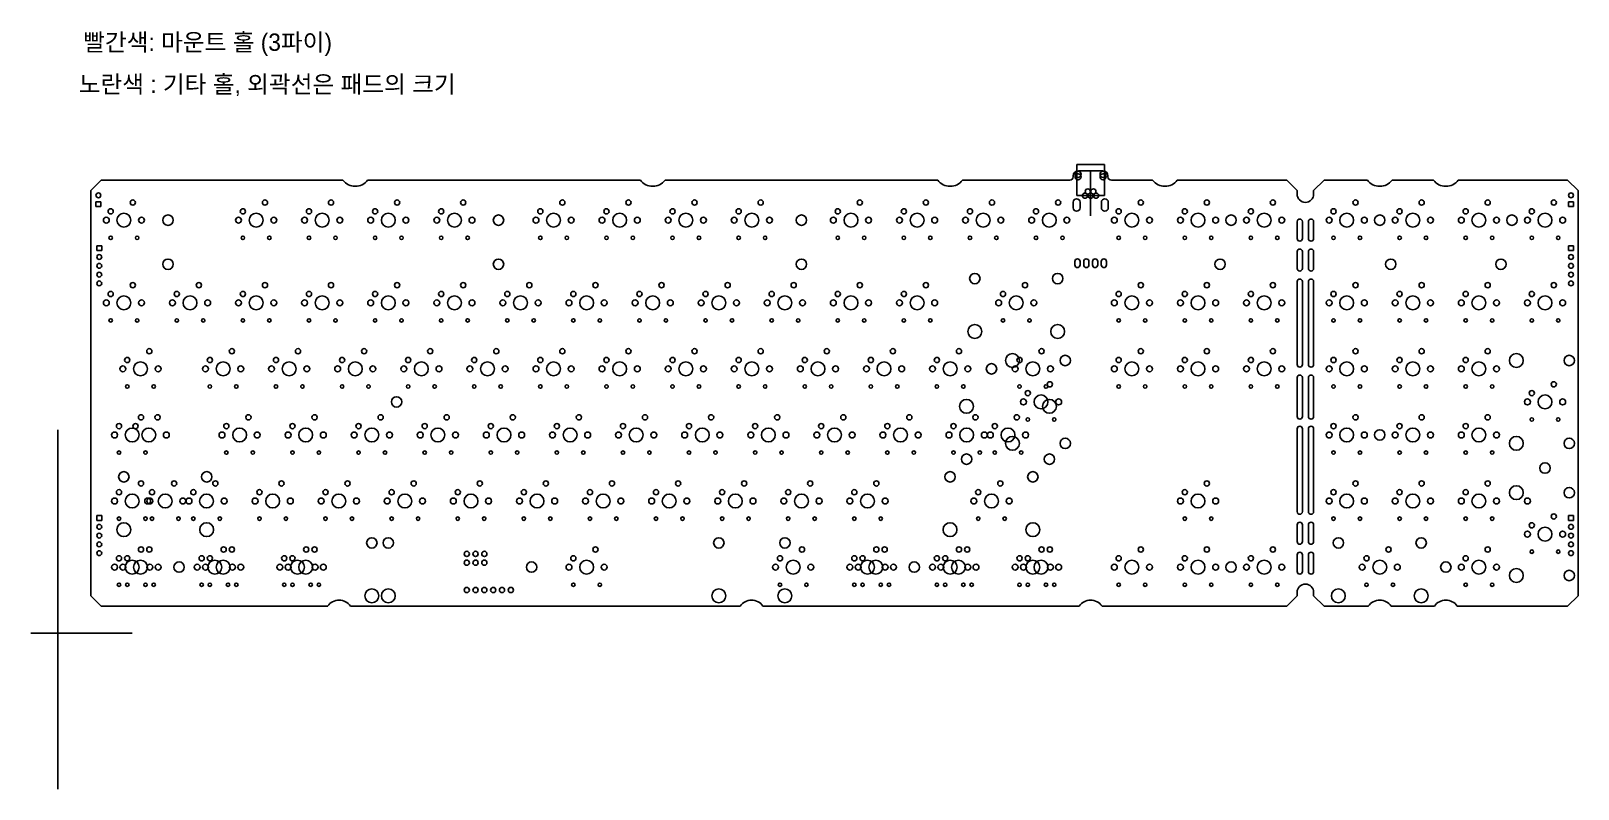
# Model space of a CAD drawing. Header units: millimetres. Extents: x 5 to 451, y -29 to 189.
import ezdxf

# ---------------------------------------------------------------- set-up
doc = ezdxf.new("R2010")
doc.units = ezdxf.units.MM
doc.layers.add('기판1.5t', color=102, linetype='Continuous')
doc.styles.get("Standard").update_dxf_attribs({"font": 'arial.ttf'})

msp = doc.modelspace()

# ---------------------------------------------------------------- linework, layer by layer
at = {"color": 0}
for p, q in [((306.69, 150.61), (314.69, 150.61)), ((306.69, 141.61), (306.69, 150.61)), ((314.69, 141.61), (314.69, 150.61)), ((306.69, 141.61), (314.69, 141.61))]:
    msp.add_line(p, q, dxfattribs=at)
at = {"color": 2}
for p, q in [((25.42, 139.86), (24.02, 139.86)), ((24.02, 139.86), (24.02, 138.46)), ((24.02, 138.46), (25.42, 138.46)), ((25.42, 138.46), (25.42, 139.86)), ((449.85, 139.86), (448.45, 139.86)), ((448.45, 139.86), (448.45, 138.46)), ((448.45, 138.46), (449.85, 138.46)), ((449.85, 138.46), (449.85, 139.86)), ((370.22, 134.1), (370.22, 129.25)), ((371.72, 134.1), (371.72, 129.25)), ((373.47, 134.1), (373.47, 129.25)), ((374.97, 134.1), (374.97, 129.25)), ((25.67, 127.16), (24.27, 127.16)), ((24.27, 127.16), (24.27, 125.76)), ((24.27, 125.76), (25.67, 125.76)), ((25.67, 125.76), (25.67, 127.16)), ((370.22, 125.46), (370.22, 120.61)), ((371.72, 125.46), (371.72, 120.61)), ((373.47, 125.46), (373.47, 120.61)), ((374.97, 125.46), (374.97, 120.61)), ((449.85, 127.16), (448.45, 127.16)), ((448.45, 127.16), (448.45, 125.76)), ((448.45, 125.76), (449.85, 125.76)), ((449.85, 125.76), (449.85, 127.16)), ((370.22, 116.82), (370.22, 92.92)), ((371.72, 116.82), (371.72, 92.92)), ((373.47, 116.82), (373.47, 92.92)), ((374.97, 116.82), (374.97, 92.92)), ((370.22, 89.14), (370.22, 77.94)), ((371.72, 89.14), (371.72, 77.94)), ((373.47, 89.14), (373.47, 77.94)), ((374.97, 89.14), (374.97, 77.94)), ((370.22, 74.41), (370.22, 50.51)), ((371.72, 74.41), (371.72, 50.51)), ((373.47, 74.41), (373.47, 50.51)), ((374.97, 74.41), (374.97, 50.51)), ((25.67, 49.39), (24.27, 49.39)), ((24.27, 49.39), (24.27, 47.99)), ((25.67, 47.99), (25.67, 49.39)), ((449.85, 49.39), (448.45, 49.39)), ((448.45, 49.39), (448.45, 47.99)), ((449.85, 47.99), (449.85, 49.39)), ((24.27, 47.99), (25.67, 47.99)), ((370.22, 46.72), (370.22, 41.87)), ((371.72, 46.72), (371.72, 41.87)), ((373.47, 46.72), (373.47, 41.87)), ((374.97, 46.72), (374.97, 41.87)), ((448.45, 47.99), (449.85, 47.99)), ((370.22, 38.08), (370.22, 33.23)), ((371.72, 38.08), (371.72, 33.23)), ((373.47, 38.08), (373.47, 33.23)), ((374.97, 38.08), (374.97, 33.23))]:
    msp.add_line(p, q, dxfattribs=at)
for p, q in [((13.03, 74.05), (13.03, -29.46)), ((34.47, 15.47), (5.28, 15.47))]:
    msp.add_line(p, q)
for centre, radius in [((307.09, 147.76), 0.88), ((307.09, 147.03), 0.88), ((314.29, 147.76), 0.88), ((314.29, 147.03), 0.88), ((309.89, 142.81), 0.75), ((311.49, 142.81), 0.75), ((309.09, 141.61), 0.75), ((310.69, 141.61), 0.75), ((312.29, 141.61), 0.75)]:
    msp.add_circle(centre, radius)
for centre in [(24.72, 141.7), (449.15, 141.7), (24.97, 123.92), (24.97, 121.38), (449.15, 123.92), (449.15, 121.38), (24.97, 118.84), (24.97, 116.3), (449.15, 118.84), (449.15, 116.3), (24.97, 46.15), (449.15, 46.15), (24.97, 43.61), (24.97, 41.07), (449.15, 43.61), (449.15, 41.07), (24.97, 38.53), (449.15, 38.53)]:
    msp.add_circle(centre, 0.7, dxfattribs=at)
for centre, start, end in [((370.97, 134.1), 0, 180), ((374.22, 134.1), 0, 180), ((370.97, 129.25), 180, 0), ((370.97, 125.46), 0, 180), ((374.22, 129.25), 180, 0), ((374.22, 125.46), 0, 180), ((370.97, 120.61), 180, 0), ((374.22, 120.61), 180, 0), ((370.97, 116.82), 0, 180), ((374.22, 116.82), 0, 180), ((370.97, 92.92), 180, 0), ((370.97, 89.14), 0, 180), ((374.22, 92.92), 180, 0), ((374.22, 89.14), 0, 180), ((370.97, 77.94), 180, 0), ((374.22, 77.94), 180, 0), ((370.97, 74.41), 0, 180), ((374.22, 74.41), 0, 180), ((370.97, 50.51), 180, 0), ((374.22, 50.51), 180, 0), ((370.97, 46.72), 0, 180), ((374.22, 46.72), 0, 180), ((370.97, 41.87), 180, 0), ((374.22, 41.87), 180, 0), ((370.97, 38.08), 0, 180), ((374.22, 38.08), 0, 180), ((370.97, 33.23), 180, 0), ((374.22, 33.23), 180, 0)]:
    msp.add_arc(centre, 0.75, start, end, dxfattribs=at)
at = {"layer": '기판1.5t'}
for p, q in [((305.69, 147.28), (305.69, 147.05)), ((314.19, 148.78), (307.19, 148.78)), ((310.69, 148.78), (310.69, 135.81)), ((315.69, 147.28), (315.69, 147.05)), ((22.56, 143.05), (25.56, 146.05)), ((22.56, 143.05), (22.56, 26.26)), ((95.2, 146.05), (25.56, 146.05)), ((180.92, 146.05), (102.32, 146.05)), ((266.65, 146.05), (188.05, 146.05)), ((304.69, 146.05), (273.77, 146.05)), ((328.56, 146.05), (316.69, 146.05)), ((335.68, 146.05), (367.22, 146.05)), ((367.22, 146.05), (370.22, 143.05)), ((370.22, 143.05), (370.22, 142.05)), ((374.98, 143.05), (377.98, 146.05)), ((374.98, 143.05), (374.98, 142.05)), ((377.98, 146.05), (390.47, 146.05)), ((409.52, 146.05), (397.6, 146.05)), ((448.18, 146.05), (416.65, 146.05)), ((448.18, 146.05), (451.18, 143.05)), ((451.18, 143.05), (451.18, 26.26)), ((370.22, 27.26), (370.22, 26.26)), ((374.98, 26.26), (374.98, 27.26)), ((22.56, 26.26), (25.56, 23.26)), ((25.56, 23.26), (90.8, 23.26)), ((97.38, 23.26), (209.67, 23.26)), ((216.26, 23.26), (307.4, 23.26)), ((313.98, 23.26), (367.22, 23.26)), ((370.22, 26.26), (367.22, 23.26)), ((374.98, 26.26), (377.98, 23.26)), ((377.98, 23.26), (390.74, 23.26)), ((397.33, 23.26), (409.79, 23.26)), ((416.38, 23.26), (448.18, 23.26)), ((451.18, 26.26), (448.18, 23.26))]:
    msp.add_line(p, q, dxfattribs=at)
at = {"layer": '기판1.5t', "color": 2}
for p, q in [((305.66, 138.11), (305.66, 139.71)), ((307.66, 139.71), (307.66, 138.11)), ((313.79, 138.11), (313.79, 139.71)), ((315.79, 139.71), (315.79, 138.11)), ((306.16, 121.62), (306.16, 122.62)), ((307.66, 122.62), (307.66, 121.62)), ((308.7, 121.62), (308.7, 122.62)), ((310.2, 122.62), (310.2, 121.62)), ((311.24, 121.62), (311.24, 122.62)), ((312.74, 122.62), (312.74, 121.62)), ((313.78, 121.62), (313.78, 122.62)), ((315.28, 122.62), (315.28, 121.62))]:
    msp.add_line(p, q, dxfattribs=at)
at = {"layer": '기판1.5t'}
for centre, radius in [((34.62, 139.61), 0.75), ((72.72, 139.61), 0.75), ((91.77, 139.61), 0.75), ((110.82, 139.61), 0.75), ((129.87, 139.61), 0.75), ((158.45, 139.61), 0.75), ((177.5, 139.61), 0.75), ((196.55, 139.61), 0.75), ((215.6, 139.61), 0.75), ((244.17, 139.61), 0.75), ((263.22, 139.61), 0.75), ((282.27, 139.61), 0.75), ((301.32, 139.61), 0.75), ((325.14, 139.61), 0.75), ((344.19, 139.61), 0.75), ((363.24, 139.61), 0.75), ((387.05, 139.61), 0.75), ((406.1, 139.61), 0.75), ((425.15, 139.61), 0.75), ((444.2, 139.61), 0.75), ((27, 134.53), 0.85), ((28.27, 137.07), 0.75), ((32.08, 134.53), 2), ((37.16, 134.53), 0.85), ((65.1, 134.53), 0.85), ((66.37, 137.07), 0.75), ((70.18, 134.53), 2), ((75.26, 134.53), 0.85), ((84.15, 134.53), 0.85), ((85.42, 137.07), 0.75), ((89.23, 134.53), 2), ((94.31, 134.53), 0.85), ((103.2, 134.53), 0.85), ((104.47, 137.07), 0.75), ((108.28, 134.53), 2), ((113.36, 134.53), 0.85), ((122.25, 134.53), 0.85), ((123.52, 137.07), 0.75), ((127.33, 134.53), 2), ((132.41, 134.53), 0.85), ((150.83, 134.53), 0.85), ((152.1, 137.07), 0.75), ((155.91, 134.53), 2), ((160.99, 134.53), 0.85), ((169.88, 134.53), 0.85), ((171.15, 137.07), 0.75), ((174.96, 134.53), 2), ((180.04, 134.53), 0.85), ((188.93, 134.53), 0.85), ((190.2, 137.07), 0.75), ((194.01, 134.53), 2), ((199.09, 134.53), 0.85), ((207.98, 134.53), 0.85), ((209.25, 137.07), 0.75), ((213.06, 134.53), 2), ((218.14, 134.53), 0.85), ((236.55, 134.53), 0.85), ((237.82, 137.07), 0.75), ((241.63, 134.53), 2), ((246.71, 134.53), 0.85), ((255.6, 134.53), 0.85), ((256.87, 137.07), 0.75), ((260.68, 134.53), 2), ((265.76, 134.53), 0.85), ((274.65, 134.53), 0.85), ((275.92, 137.07), 0.75), ((279.73, 134.53), 2), ((284.81, 134.53), 0.85), ((293.7, 134.53), 0.85), ((294.97, 137.07), 0.75), ((298.78, 134.53), 2), ((303.86, 134.53), 0.85), ((317.52, 134.53), 0.85), ((318.79, 137.07), 0.75), ((322.6, 134.53), 2), ((327.68, 134.53), 0.85), ((336.57, 134.53), 0.85), ((337.84, 137.07), 0.75), ((341.65, 134.53), 2), ((346.73, 134.53), 0.85), ((355.62, 134.53), 0.85), ((356.89, 137.07), 0.75), ((360.7, 134.53), 2), ((365.78, 134.53), 0.85), ((379.43, 134.53), 0.85), ((380.7, 137.07), 0.75), ((384.51, 134.53), 2), ((389.59, 134.53), 0.85), ((398.48, 134.53), 0.85), ((399.75, 137.07), 0.75), ((403.56, 134.53), 2), ((408.64, 134.53), 0.85), ((417.53, 134.53), 0.85), ((418.8, 137.07), 0.75), ((422.61, 134.53), 2), ((427.69, 134.53), 0.85), ((436.58, 134.53), 0.85), ((437.85, 137.07), 0.75), ((441.66, 134.53), 2), ((446.74, 134.53), 0.85), ((28.27, 129.45), 0.5), ((35.89, 129.45), 0.5), ((66.37, 129.45), 0.5), ((73.99, 129.45), 0.5), ((85.42, 129.45), 0.5), ((93.04, 129.45), 0.5), ((104.47, 129.45), 0.5), ((112.09, 129.45), 0.5), ((123.52, 129.45), 0.5), ((131.14, 129.45), 0.5), ((152.1, 129.45), 0.5), ((159.72, 129.45), 0.5), ((171.15, 129.45), 0.5), ((178.77, 129.45), 0.5), ((190.2, 129.45), 0.5), ((197.82, 129.45), 0.5), ((209.25, 129.45), 0.5), ((216.87, 129.45), 0.5), ((237.82, 129.45), 0.5), ((245.44, 129.45), 0.5), ((256.87, 129.45), 0.5), ((264.49, 129.45), 0.5), ((275.92, 129.45), 0.5), ((283.54, 129.45), 0.5), ((294.97, 129.45), 0.5), ((302.59, 129.45), 0.5), ((318.79, 129.45), 0.5), ((326.41, 129.45), 0.5), ((337.84, 129.45), 0.5), ((345.46, 129.45), 0.5), ((356.89, 129.45), 0.5), ((364.51, 129.45), 0.5), ((380.7, 129.45), 0.5), ((388.32, 129.45), 0.5), ((399.75, 129.45), 0.5), ((407.37, 129.45), 0.5), ((418.8, 129.45), 0.5), ((426.42, 129.45), 0.5), ((437.85, 129.45), 0.5), ((445.47, 129.45), 0.5), ((34.62, 115.8), 0.75), ((53.67, 115.8), 0.75), ((72.72, 115.8), 0.75), ((91.77, 115.8), 0.75), ((110.82, 115.8), 0.75), ((129.87, 115.8), 0.75), ((148.92, 115.8), 0.75), ((167.97, 115.8), 0.75), ((187.02, 115.8), 0.75), ((206.07, 115.8), 0.75), ((225.12, 115.8), 0.75), ((244.17, 115.8), 0.75), ((263.22, 115.8), 0.75), ((277.32, 117.7), 1.5), ((291.8, 115.8), 0.75), ((301.2, 117.7), 1.5), ((325.14, 115.8), 0.75), ((344.19, 115.8), 0.75), ((363.24, 115.8), 0.75), ((387.05, 115.8), 0.75), ((406.1, 115.8), 0.75), ((425.15, 115.8), 0.75), ((444.2, 115.8), 0.75), ((27, 110.72), 0.85), ((28.27, 113.26), 0.75), ((32.08, 110.72), 2), ((37.16, 110.72), 0.85), ((46.05, 110.72), 0.85), ((47.32, 113.26), 0.75), ((51.13, 110.72), 2), ((56.21, 110.72), 0.85), ((65.1, 110.72), 0.85), ((66.37, 113.26), 0.75), ((70.18, 110.72), 2), ((75.26, 110.72), 0.85), ((84.15, 110.72), 0.85), ((85.42, 113.26), 0.75), ((89.23, 110.72), 2), ((94.31, 110.72), 0.85), ((103.2, 110.72), 0.85), ((104.47, 113.26), 0.75), ((108.28, 110.72), 2), ((113.36, 110.72), 0.85), ((122.25, 110.72), 0.85), ((123.52, 113.26), 0.75), ((127.33, 110.72), 2), ((132.41, 110.72), 0.85), ((141.3, 110.72), 0.85), ((142.57, 113.26), 0.75), ((146.38, 110.72), 2), ((151.46, 110.72), 0.85), ((160.35, 110.72), 0.85), ((161.62, 113.26), 0.75), ((165.43, 110.72), 2), ((170.51, 110.72), 0.85), ((179.4, 110.72), 0.85), ((180.67, 113.26), 0.75), ((184.48, 110.72), 2), ((189.56, 110.72), 0.85), ((198.45, 110.72), 0.85), ((199.72, 113.26), 0.75), ((203.53, 110.72), 2), ((208.61, 110.72), 0.85), ((217.5, 110.72), 0.85), ((218.77, 113.26), 0.75), ((222.58, 110.72), 2), ((227.66, 110.72), 0.85), ((236.55, 110.72), 0.85), ((237.82, 113.26), 0.75), ((241.63, 110.72), 2), ((246.71, 110.72), 0.85), ((255.6, 110.72), 0.85), ((256.87, 113.26), 0.75), ((260.68, 110.72), 2), ((265.76, 110.72), 0.85), ((284.18, 110.72), 0.85), ((285.45, 113.26), 0.75), ((289.26, 110.72), 2), ((294.34, 110.72), 0.85), ((317.52, 110.72), 0.85), ((318.79, 113.26), 0.75), ((322.6, 110.72), 2), ((327.68, 110.72), 0.85), ((336.57, 110.72), 0.85), ((337.84, 113.26), 0.75), ((341.65, 110.72), 2), ((346.73, 110.72), 0.85), ((355.62, 110.72), 0.85), ((356.89, 113.26), 0.75), ((360.7, 110.72), 2), ((365.78, 110.72), 0.85), ((379.43, 110.72), 0.85), ((380.7, 113.26), 0.75), ((384.51, 110.72), 2), ((389.59, 110.72), 0.85), ((398.48, 110.72), 0.85), ((399.75, 113.26), 0.75), ((403.56, 110.72), 2), ((408.64, 110.72), 0.85), ((417.53, 110.72), 0.85), ((418.8, 113.26), 0.75), ((422.61, 110.72), 2), ((427.69, 110.72), 0.85), ((436.58, 110.72), 0.85), ((437.85, 113.26), 0.75), ((441.66, 110.72), 2), ((446.74, 110.72), 0.85), ((28.27, 105.64), 0.5), ((35.89, 105.64), 0.5), ((47.32, 105.64), 0.5), ((54.94, 105.64), 0.5), ((66.37, 105.64), 0.5), ((73.99, 105.64), 0.5), ((85.42, 105.64), 0.5), ((93.04, 105.64), 0.5), ((104.47, 105.64), 0.5), ((112.09, 105.64), 0.5), ((123.52, 105.64), 0.5), ((131.14, 105.64), 0.5), ((142.57, 105.64), 0.5), ((150.19, 105.64), 0.5), ((161.62, 105.64), 0.5), ((169.24, 105.64), 0.5), ((180.67, 105.64), 0.5), ((188.29, 105.64), 0.5), ((199.72, 105.64), 0.5), ((207.34, 105.64), 0.5), ((218.77, 105.64), 0.5), ((226.39, 105.64), 0.5), ((237.82, 105.64), 0.5), ((245.44, 105.64), 0.5), ((256.87, 105.64), 0.5), ((264.49, 105.64), 0.5), ((277.32, 102.46), 2), ((285.45, 105.64), 0.5), ((293.07, 105.64), 0.5), ((301.2, 102.46), 2), ((318.79, 105.64), 0.5), ((326.41, 105.64), 0.5), ((337.84, 105.64), 0.5), ((345.46, 105.64), 0.5), ((356.89, 105.64), 0.5), ((364.51, 105.64), 0.5), ((380.7, 105.64), 0.5), ((388.32, 105.64), 0.5), ((399.75, 105.64), 0.5), ((407.37, 105.64), 0.5), ((418.8, 105.64), 0.5), ((426.42, 105.64), 0.5), ((437.85, 105.64), 0.5), ((445.47, 105.64), 0.5), ((33.04, 94.21), 0.75), ((36.85, 91.67), 2), ((39.39, 96.75), 0.75), ((56.85, 94.21), 0.75), ((60.66, 91.67), 2), ((63.2, 96.75), 0.75), ((75.9, 94.21), 0.75), ((79.71, 91.67), 2), ((82.25, 96.75), 0.75), ((94.95, 94.21), 0.75), ((98.76, 91.67), 2), ((101.3, 96.75), 0.75), ((114, 94.21), 0.75), ((117.81, 91.67), 2), ((120.35, 96.75), 0.75), ((133.05, 94.21), 0.75), ((136.86, 91.67), 2), ((139.4, 96.75), 0.75), ((152.1, 94.21), 0.75), ((155.91, 91.67), 2), ((158.45, 96.75), 0.75), ((171.15, 94.21), 0.75), ((174.96, 91.67), 2), ((177.5, 96.75), 0.75), ((190.2, 94.21), 0.75), ((194.01, 91.67), 2), ((196.55, 96.75), 0.75), ((209.25, 94.21), 0.75), ((213.06, 91.67), 2), ((215.6, 96.75), 0.75), ((228.3, 94.21), 0.75), ((232.11, 91.67), 2), ((234.65, 96.75), 0.75), ((247.35, 94.21), 0.75), ((251.16, 91.67), 2), ((253.7, 96.75), 0.75), ((266.4, 94.21), 0.75), ((270.21, 91.67), 2), ((272.75, 96.75), 0.75), ((288.15, 94.08), 2), ((290.21, 94.21), 0.75), ((294.02, 91.67), 2), ((296.56, 96.75), 0.75), ((303.39, 94.08), 1.5), ((318.79, 94.21), 0.75), ((322.6, 91.67), 2), ((325.14, 96.75), 0.75), ((337.84, 94.21), 0.75), ((341.65, 91.67), 2), ((344.19, 96.75), 0.75), ((356.89, 94.21), 0.75), ((360.7, 91.67), 2), ((363.24, 96.75), 0.75), ((380.7, 94.21), 0.75), ((384.51, 91.67), 2), ((387.05, 96.75), 0.75), ((399.75, 94.21), 0.75), ((403.56, 91.67), 2), ((406.1, 96.75), 0.75), ((418.8, 94.21), 0.75), ((422.61, 91.67), 2), ((425.15, 96.75), 0.75), ((433.4, 94.08), 2), ((448.64, 94.08), 1.5), ((31.77, 91.67), 0.85), ((41.93, 91.67), 0.85), ((55.58, 91.67), 0.85), ((65.74, 91.67), 0.85), ((74.63, 91.67), 0.85), ((84.79, 91.67), 0.85), ((93.68, 91.67), 0.85), ((103.84, 91.67), 0.85), ((112.73, 91.67), 0.85), ((122.89, 91.67), 0.85), ((131.78, 91.67), 0.85), ((141.94, 91.67), 0.85), ((150.83, 91.67), 0.85), ((160.99, 91.67), 0.85), ((169.88, 91.67), 0.85), ((180.04, 91.67), 0.85), ((188.93, 91.67), 0.85), ((199.09, 91.67), 0.85), ((207.98, 91.67), 0.85), ((218.14, 91.67), 0.85), ((227.03, 91.67), 0.85), ((237.19, 91.67), 0.85), ((246.08, 91.67), 0.85), ((256.24, 91.67), 0.85), ((265.13, 91.67), 0.85), ((275.29, 91.67), 0.85), ((288.94, 91.67), 0.85), ((299.1, 91.67), 0.85), ((317.52, 91.67), 0.85), ((327.68, 91.67), 0.85), ((336.57, 91.67), 0.85), ((346.73, 91.67), 0.85), ((355.62, 91.67), 0.85), ((365.78, 91.67), 0.85), ((379.43, 91.67), 0.85), ((389.59, 91.67), 0.85), ((398.48, 91.67), 0.85), ((408.64, 91.67), 0.85), ((417.53, 91.67), 0.85), ((427.69, 91.67), 0.85), ((33.04, 86.59), 0.5), ((40.66, 86.59), 0.5), ((56.85, 86.59), 0.5), ((64.47, 86.59), 0.5), ((75.9, 86.59), 0.5), ((83.52, 86.59), 0.5), ((94.95, 86.59), 0.5), ((102.57, 86.59), 0.5), ((114, 86.59), 0.5), ((121.62, 86.59), 0.5), ((133.05, 86.59), 0.5), ((140.67, 86.59), 0.5), ((152.1, 86.59), 0.5), ((159.72, 86.59), 0.5), ((171.15, 86.59), 0.5), ((178.77, 86.59), 0.5), ((190.2, 86.59), 0.5), ((197.82, 86.59), 0.5), ((209.25, 86.59), 0.5), ((216.87, 86.59), 0.5), ((228.3, 86.59), 0.5), ((235.92, 86.59), 0.5), ((247.35, 86.59), 0.5), ((254.97, 86.59), 0.5), ((266.4, 86.59), 0.5), ((274.02, 86.59), 0.5), ((290.21, 86.59), 0.5), ((292.59, 84.68), 0.75), ((297.83, 86.59), 0.5), ((298.94, 87.22), 0.75), ((318.79, 86.59), 0.5), ((326.41, 86.59), 0.5), ((337.84, 86.59), 0.5), ((345.46, 86.59), 0.5), ((356.89, 86.59), 0.5), ((364.51, 86.59), 0.5), ((380.7, 86.59), 0.5), ((388.32, 86.59), 0.5), ((399.75, 86.59), 0.5), ((407.37, 86.59), 0.5), ((418.8, 86.59), 0.5), ((426.42, 86.59), 0.5), ((437.85, 84.68), 0.75), ((444.2, 87.22), 0.75), ((274.94, 80.87), 2), ((291.32, 82.14), 0.85), ((296.4, 82.14), 2), ((298.82, 80.87), 2), ((301.48, 82.14), 0.85), ((436.58, 82.14), 0.85), ((441.66, 82.14), 2), ((446.74, 82.14), 0.85), ((30.66, 75.16), 0.75), ((35.42, 75.16), 0.75), ((37.01, 77.7), 0.75), ((41.77, 77.7), 0.75), ((61.61, 75.16), 0.75), ((67.96, 77.7), 0.75), ((80.66, 75.16), 0.75), ((87.01, 77.7), 0.75), ((99.71, 75.16), 0.75), ((106.06, 77.7), 0.75), ((118.76, 75.16), 0.75), ((125.11, 77.7), 0.75), ((137.81, 75.16), 0.75), ((144.16, 77.7), 0.75), ((156.86, 75.16), 0.75), ((163.21, 77.7), 0.75), ((175.91, 75.16), 0.75), ((182.26, 77.7), 0.75), ((194.96, 75.16), 0.75), ((201.31, 77.7), 0.75), ((214.01, 75.16), 0.75), ((220.36, 77.7), 0.75), ((233.06, 75.16), 0.75), ((239.41, 77.7), 0.75), ((252.11, 75.16), 0.75), ((258.46, 77.7), 0.75), ((271.16, 75.16), 0.75), ((277.51, 77.7), 0.75), ((283.07, 75.16), 0.75), ((289.42, 77.7), 0.75), ((292.59, 77.06), 0.5), ((300.21, 77.06), 0.5), ((380.7, 75.16), 0.75), ((387.05, 77.7), 0.75), ((399.75, 75.16), 0.75), ((406.1, 77.7), 0.75), ((418.8, 75.16), 0.75), ((425.15, 77.7), 0.75), ((437.85, 77.06), 0.5), ((445.47, 77.06), 0.5), ((29.39, 72.62), 0.85), ((34.47, 72.62), 2), ((39.23, 72.62), 2), ((44.31, 72.62), 0.85), ((60.34, 72.62), 0.85), ((65.42, 72.62), 2), ((70.5, 72.62), 0.85), ((79.39, 72.62), 0.85), ((84.47, 72.62), 2), ((89.55, 72.62), 0.85), ((98.44, 72.62), 0.85), ((103.52, 72.62), 2), ((108.6, 72.62), 0.85), ((117.49, 72.62), 0.85), ((122.57, 72.62), 2), ((127.65, 72.62), 0.85), ((136.54, 72.62), 0.85), ((141.62, 72.62), 2), ((146.7, 72.62), 0.85), ((155.59, 72.62), 0.85), ((160.67, 72.62), 2), ((165.75, 72.62), 0.85), ((174.64, 72.62), 0.85), ((179.72, 72.62), 2), ((184.8, 72.62), 0.85), ((193.69, 72.62), 0.85), ((198.77, 72.62), 2), ((203.85, 72.62), 0.85), ((212.74, 72.62), 0.85), ((217.82, 72.62), 2), ((222.9, 72.62), 0.85), ((231.79, 72.62), 0.85), ((236.87, 72.62), 2), ((241.95, 72.62), 0.85), ((250.84, 72.62), 0.85), ((255.92, 72.62), 2), ((261, 72.62), 0.85), ((269.89, 72.62), 0.85), ((274.97, 72.62), 2), ((280.05, 72.62), 0.85), ((281.8, 72.62), 0.85), ((286.88, 72.62), 2), ((288.15, 70.2), 2), ((291.96, 72.62), 0.85), ((303.39, 70.2), 1.5), ((379.43, 72.62), 0.85), ((384.51, 72.62), 2), ((389.59, 72.62), 0.85), ((398.48, 72.62), 0.85), ((403.56, 72.62), 2), ((408.64, 72.62), 0.85), ((417.53, 72.62), 0.85), ((422.61, 72.62), 2), ((427.69, 72.62), 0.85), ((433.4, 70.2), 2), ((448.64, 70.2), 1.5), ((30.66, 67.54), 0.5), ((38.28, 67.54), 0.5), ((61.61, 67.54), 0.5), ((69.23, 67.54), 0.5), ((80.66, 67.54), 0.5), ((88.28, 67.54), 0.5), ((99.71, 67.54), 0.5), ((107.33, 67.54), 0.5), ((118.76, 67.54), 0.5), ((126.38, 67.54), 0.5), ((137.81, 67.54), 0.5), ((145.43, 67.54), 0.5), ((156.86, 67.54), 0.5), ((164.48, 67.54), 0.5), ((175.91, 67.54), 0.5), ((183.53, 67.54), 0.5), ((194.96, 67.54), 0.5), ((202.58, 67.54), 0.5), ((214.01, 67.54), 0.5), ((221.63, 67.54), 0.5), ((233.06, 67.54), 0.5), ((240.68, 67.54), 0.5), ((252.11, 67.54), 0.5), ((259.73, 67.54), 0.5), ((271.16, 67.54), 0.5), ((274.94, 65.63), 1.5), ((278.78, 67.54), 0.5), ((283.07, 67.54), 0.5), ((290.69, 67.54), 0.5), ((298.82, 65.63), 1.5), ((380.7, 67.54), 0.5), ((388.32, 67.54), 0.5), ((399.75, 67.54), 0.5), ((407.37, 67.54), 0.5), ((418.8, 67.54), 0.5), ((426.42, 67.54), 0.5), ((32.05, 60.55), 1.5), ((37.01, 58.65), 0.75), ((46.53, 58.65), 0.75), ((55.93, 60.55), 1.5), ((58.44, 58.65), 0.75), ((77.49, 58.65), 0.75), ((96.54, 58.65), 0.75), ((115.59, 58.65), 0.75), ((134.64, 58.65), 0.75), ((153.69, 58.65), 0.75), ((172.74, 58.65), 0.75), ((191.79, 58.65), 0.75), ((210.84, 58.65), 0.75), ((229.89, 58.65), 0.75), ((248.94, 58.65), 0.75), ((270.18, 60.55), 1.5), ((284.66, 58.65), 0.75), ((294.05, 60.55), 1.5), ((344.19, 58.65), 0.75), ((387.05, 58.65), 0.75), ((406.1, 58.65), 0.75), ((425.15, 58.65), 0.75), ((433.4, 55.98), 2), ((29.39, 53.57), 0.85), ((30.66, 56.11), 0.75), ((34.47, 53.57), 2), ((38.91, 53.57), 0.85), ((39.55, 53.57), 0.85), ((40.18, 56.11), 0.75), ((43.99, 53.57), 2), ((49.07, 53.57), 0.85), ((50.82, 53.57), 0.85), ((52.09, 56.11), 0.75), ((55.9, 53.57), 2), ((60.98, 53.57), 0.85), ((69.87, 53.57), 0.85), ((71.14, 56.11), 0.75), ((74.95, 53.57), 2), ((80.03, 53.57), 0.85), ((88.92, 53.57), 0.85), ((90.19, 56.11), 0.75), ((94, 53.57), 2), ((99.08, 53.57), 0.85), ((107.97, 53.57), 0.85), ((109.24, 56.11), 0.75), ((113.05, 53.57), 2), ((118.13, 53.57), 0.85), ((127.02, 53.57), 0.85), ((128.29, 56.11), 0.75), ((132.1, 53.57), 2), ((137.18, 53.57), 0.85), ((146.07, 53.57), 0.85), ((147.34, 56.11), 0.75), ((151.15, 53.57), 2), ((156.23, 53.57), 0.85), ((165.12, 53.57), 0.85), ((166.39, 56.11), 0.75), ((170.2, 53.57), 2), ((175.28, 53.57), 0.85), ((184.17, 53.57), 0.85), ((185.44, 56.11), 0.75), ((189.25, 53.57), 2), ((194.33, 53.57), 0.85), ((203.22, 53.57), 0.85), ((204.49, 56.11), 0.75), ((208.3, 53.57), 2), ((213.38, 53.57), 0.85), ((222.27, 53.57), 0.85), ((223.54, 56.11), 0.75), ((227.35, 53.57), 2), ((232.43, 53.57), 0.85), ((241.32, 53.57), 0.85), ((242.59, 56.11), 0.75), ((246.4, 53.57), 2), ((251.48, 53.57), 0.85), ((277.04, 53.57), 0.85), ((278.31, 56.11), 0.75), ((282.12, 53.57), 2), ((287.2, 53.57), 0.85), ((336.57, 53.57), 0.85), ((337.84, 56.11), 0.75), ((341.65, 53.57), 2), ((346.73, 53.57), 0.85), ((379.43, 53.57), 0.85), ((380.7, 56.11), 0.75), ((384.51, 53.57), 2), ((389.59, 53.57), 0.85), ((398.48, 53.57), 0.85), ((399.75, 56.11), 0.75), ((403.56, 53.57), 2), ((408.64, 53.57), 0.85), ((417.53, 53.57), 0.85), ((418.8, 56.11), 0.75), ((422.61, 53.57), 2), ((427.69, 53.57), 0.85), ((436.58, 53.57), 0.85), ((448.64, 55.98), 1.5), ((444.2, 49.12), 0.75), ((32.05, 45.31), 2), ((30.66, 48.49), 0.5), ((38.28, 48.49), 0.5), ((40.18, 48.49), 0.5), ((47.8, 48.49), 0.5), ((52.09, 48.49), 0.5), ((55.93, 45.31), 2), ((59.71, 48.49), 0.5), ((71.14, 48.49), 0.5), ((78.76, 48.49), 0.5), ((90.19, 48.49), 0.5), ((97.81, 48.49), 0.5), ((109.24, 48.49), 0.5), ((116.86, 48.49), 0.5), ((128.29, 48.49), 0.5), ((135.91, 48.49), 0.5), ((147.34, 48.49), 0.5), ((154.96, 48.49), 0.5), ((166.39, 48.49), 0.5), ((174.01, 48.49), 0.5), ((185.44, 48.49), 0.5), ((193.06, 48.49), 0.5), ((204.49, 48.49), 0.5), ((212.11, 48.49), 0.5), ((223.54, 48.49), 0.5), ((231.16, 48.49), 0.5), ((242.59, 48.49), 0.5), ((250.21, 48.49), 0.5), ((270.18, 45.31), 2), ((278.31, 48.49), 0.5), ((285.93, 48.49), 0.5), ((294.05, 45.31), 2), ((337.84, 48.49), 0.5), ((345.46, 48.49), 0.5), ((380.7, 48.49), 0.5), ((388.32, 48.49), 0.5), ((399.75, 48.49), 0.5), ((407.37, 48.49), 0.5), ((418.8, 48.49), 0.5), ((426.42, 48.49), 0.5), ((436.58, 44.04), 0.85), ((437.85, 46.58), 0.75), ((441.66, 44.04), 2), ((446.74, 44.04), 0.85), ((37.01, 39.6), 0.75), ((39.39, 39.6), 0.75), ((60.82, 39.6), 0.75), ((63.2, 39.6), 0.75), ((84.63, 39.6), 0.75), ((87.01, 39.6), 0.75), ((103.52, 41.5), 1.5), ((108.28, 41.5), 1.5), ((167.97, 39.6), 0.75), ((203.53, 41.5), 1.5), ((222.58, 41.5), 1.5), ((227.51, 39.6), 0.75), ((248.94, 39.6), 0.75), ((251.32, 39.6), 0.75), ((272.75, 39.6), 0.75), ((275.13, 39.6), 0.75), ((296.56, 39.6), 0.75), ((298.94, 39.6), 0.75), ((325.14, 39.6), 0.75), ((344.19, 39.6), 0.75), ((363.24, 39.6), 0.75), ((382.1, 41.5), 1.5), ((396.57, 39.6), 0.75), ((405.97, 41.5), 1.5), ((425.15, 39.6), 0.75), ((30.66, 37.06), 0.75), ((33.04, 37.06), 0.75), ((34.47, 34.52), 2), ((36.85, 34.52), 2), ((54.47, 37.06), 0.75), ((56.85, 37.06), 0.75), ((58.28, 34.52), 2), ((60.66, 34.52), 2), ((78.28, 37.06), 0.75), ((80.66, 37.06), 0.75), ((82.09, 34.52), 2), ((84.47, 34.52), 2), ((161.62, 37.06), 0.75), ((165.43, 34.52), 2), ((221.16, 37.06), 0.75), ((224.97, 34.52), 2), ((242.59, 37.06), 0.75), ((244.97, 37.06), 0.75), ((246.4, 34.52), 2), ((248.78, 34.52), 2), ((266.4, 37.06), 0.75), ((268.78, 37.06), 0.75), ((270.21, 34.52), 2), ((272.59, 34.52), 2), ((290.21, 37.06), 0.75), ((292.59, 37.06), 0.75), ((294.02, 34.52), 2), ((296.4, 34.52), 2), ((318.79, 37.06), 0.75), ((322.6, 34.52), 2), ((337.84, 37.06), 0.75), ((341.65, 34.52), 2), ((356.89, 37.06), 0.75), ((360.7, 34.52), 2), ((390.22, 37.06), 0.75), ((394.03, 34.52), 2), ((418.8, 37.06), 0.75), ((422.61, 34.52), 2), ((437.85, 38.96), 0.5), ((445.47, 38.96), 0.5), ((29.39, 34.52), 0.85), ((31.77, 34.52), 0.85), ((39.55, 34.52), 0.85), ((41.93, 34.52), 0.85), ((53.2, 34.52), 0.85), ((55.58, 34.52), 0.85), ((63.36, 34.52), 0.85), ((65.74, 34.52), 0.85), ((77.01, 34.52), 0.85), ((79.39, 34.52), 0.85), ((87.17, 34.52), 0.85), ((89.55, 34.52), 0.85), ((160.35, 34.52), 0.85), ((170.51, 34.52), 0.85), ((219.89, 34.52), 0.85), ((230.05, 34.52), 0.85), ((241.32, 34.52), 0.85), ((243.7, 34.52), 0.85), ((251.48, 34.52), 0.85), ((253.86, 34.52), 0.85), ((265.13, 34.52), 0.85), ((267.51, 34.52), 0.85), ((275.29, 34.52), 0.85), ((277.67, 34.52), 0.85), ((288.94, 34.52), 0.85), ((291.32, 34.52), 0.85), ((299.1, 34.52), 0.85), ((301.48, 34.52), 0.85), ((317.52, 34.52), 0.85), ((327.68, 34.52), 0.85), ((336.57, 34.52), 0.85), ((346.73, 34.52), 0.85), ((355.62, 34.52), 0.85), ((365.78, 34.52), 0.85), ((388.95, 34.52), 0.85), ((399.11, 34.52), 0.85), ((417.53, 34.52), 0.85), ((427.69, 34.52), 0.85), ((433.4, 32.1), 2), ((448.64, 32.1), 1.5), ((30.66, 29.44), 0.5), ((33.04, 29.44), 0.5), ((38.28, 29.44), 0.5), ((40.66, 29.44), 0.5), ((54.47, 29.44), 0.5), ((56.85, 29.44), 0.5), ((62.09, 29.44), 0.5), ((64.47, 29.44), 0.5), ((78.28, 29.44), 0.5), ((80.66, 29.44), 0.5), ((85.9, 29.44), 0.5), ((88.28, 29.44), 0.5), ((103.52, 26.26), 2), ((108.28, 26.26), 2), ((161.62, 29.44), 0.5), ((169.24, 29.44), 0.5), ((203.53, 26.26), 2), ((222.58, 26.26), 2), ((221.16, 29.44), 0.5), ((228.78, 29.44), 0.5), ((242.59, 29.44), 0.5), ((244.97, 29.44), 0.5), ((250.21, 29.44), 0.5), ((252.59, 29.44), 0.5), ((266.4, 29.44), 0.5), ((268.78, 29.44), 0.5), ((274.02, 29.44), 0.5), ((276.4, 29.44), 0.5), ((290.21, 29.44), 0.5), ((292.59, 29.44), 0.5), ((297.83, 29.44), 0.5), ((300.21, 29.44), 0.5), ((318.79, 29.44), 0.5), ((326.41, 29.44), 0.5), ((337.84, 29.44), 0.5), ((345.46, 29.44), 0.5), ((356.89, 29.44), 0.5), ((364.51, 29.44), 0.5), ((382.1, 26.26), 2), ((390.22, 29.44), 0.5), ((397.84, 29.44), 0.5), ((405.97, 26.26), 2), ((418.8, 29.44), 0.5), ((426.42, 29.44), 0.5)]:
    msp.add_circle(centre, radius, dxfattribs=at)
at = {"layer": '기판1.5t', "color": 1}
for centre in [(44.78, 134.53), (140.03, 134.53), (227.35, 134.53), (351.17, 134.53), (394.03, 134.53), (432.13, 134.53), (44.78, 121.83), (140.03, 121.83), (227.35, 121.83), (348, 121.83), (397.21, 121.83), (428.96, 121.83), (282.12, 91.67), (110.67, 82.14), (394.03, 72.62), (441.66, 63.09), (47.96, 34.52), (149.56, 34.52), (259.86, 34.52), (351.17, 34.52), (413.08, 34.52)]:
    msp.add_circle(centre, 1.5, dxfattribs=at)
at = {"layer": '기판1.5t', "color": 2}
for centre in [(130.89, 38.33), (130.89, 35.79), (133.43, 38.33), (133.43, 35.79), (135.97, 38.33), (135.97, 35.79), (130.89, 27.91), (133.43, 27.91), (135.97, 27.91), (138.51, 27.91), (141.05, 27.91), (143.59, 27.91)]:
    msp.add_circle(centre, 0.75, dxfattribs=at)
at = {"layer": '기판1.5t'}
for centre, radius, start, end in [((307.19, 147.28), 1.5, 90, 180), ((314.19, 147.28), 1.5, 0, 90), ((98.76, 148.8), 4.5, 217.6699, 322.3301), ((184.48, 148.8), 4.5, 217.6699, 322.3301), ((270.21, 148.8), 4.5, 217.6699, 322.3301), ((304.69, 147.05), 1, 270, 0), ((316.69, 147.05), 1, 180, 270), ((332.12, 148.8), 4.5, 217.6699, 322.3301), ((394.03, 148.8), 4.5, 217.6699, 322.3301), ((413.08, 148.8), 4.5, 217.6699, 322.3301), ((372.6, 142.05), 2.38, 180, 0), ((372.6, 27.26), 2.38, 360, 180), ((94.09, 20.99), 4, 34.5761, 145.4239), ((212.97, 20.99), 4, 34.5761, 145.4239), ((310.69, 20.99), 4, 34.5761, 145.4239), ((394.03, 20.99), 4, 34.5761, 145.4239), ((413.08, 20.99), 4, 34.5761, 145.4239)]:
    msp.add_arc(centre, radius, start, end, dxfattribs=at)
at = {"layer": '기판1.5t', "color": 2}
for centre, radius, start, end in [((306.66, 139.71), 1, 0, 180), ((314.79, 139.71), 1, 0, 180), ((306.66, 138.11), 1, 180, 0), ((314.79, 138.11), 1, 180, 0), ((306.91, 122.62), 0.75, 0, 180), ((306.91, 121.62), 0.75, 180, 0), ((309.45, 122.62), 0.75, 0, 180), ((309.45, 121.62), 0.75, 180, 0), ((311.99, 122.62), 0.75, 0, 180), ((311.99, 121.62), 0.75, 180, 0), ((314.53, 122.62), 0.75, 0, 180), ((314.53, 121.62), 0.75, 180, 0)]:
    msp.add_arc(centre, radius, start, end, dxfattribs=at)

# ---------------------------------------------------------------- texts
at = {"layer": '기판1.5t', "char_height": 5, "attachment_point": 1}
for s, insert in [('{\\fGulim|b0|i0|c129|p50;빨간색: 마운트 홀 (3파이)}', (20.32, 188.34)), ('{\\fGulim|b0|i0|c129|p50;노란색 : 기타 홀, 외곽선은 패드의 크기}', (19.04, 176.22))]:
    msp.add_mtext_dynamic_manual_height_columns(s, width=249.6058, gutter_width=12.5, heights=[0], dxfattribs=dict(at, insert=insert))

doc.saveas('drawing.dxf')
